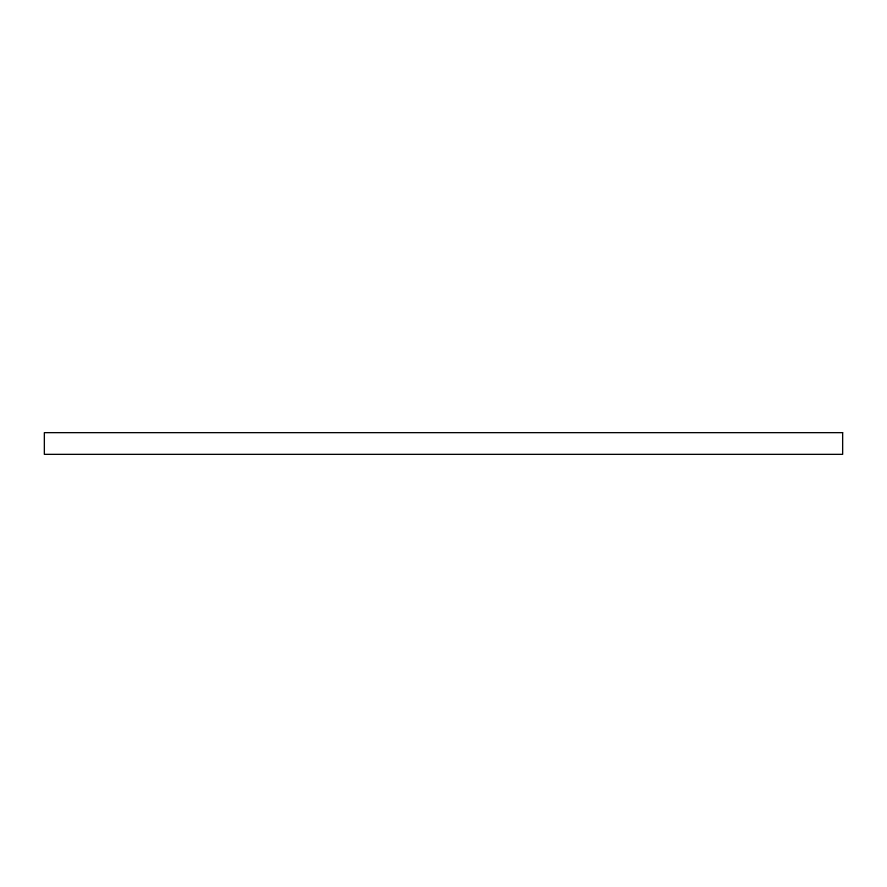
<?xml version="1.0" encoding="UTF-8"?>
<svg xmlns="http://www.w3.org/2000/svg" width="887" height="887" viewBox="0 0 887 887"><rect width="100%" height="100%" fill="white"/><g stroke="black" fill="none" stroke-linecap="round" stroke-linejoin="round"><path stroke-width="1.33" d="M842.65 432.656L44.35 432.656L44.35 454.344L842.65 454.344L842.65 432.656"/></g></svg>
